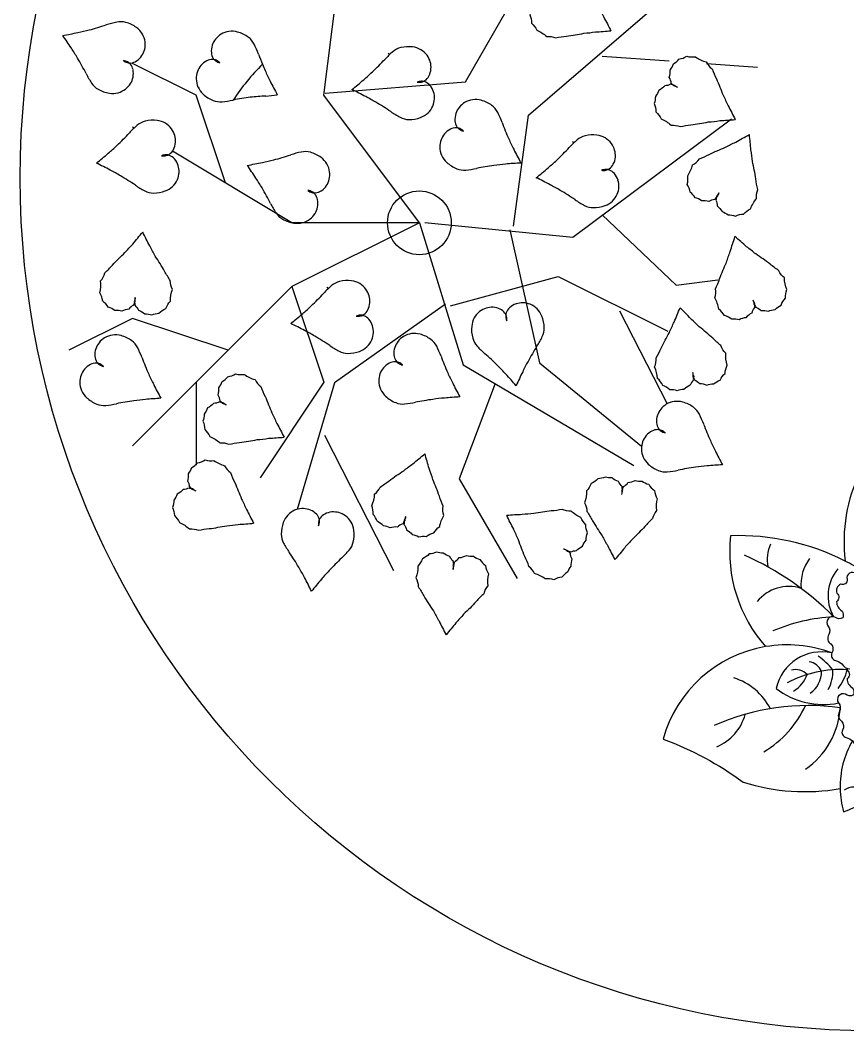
# Model space of a CAD drawing. Extents: x 33 to 1815, y -14679 to 245.
# Drawn here: x 43.375 to 44.102, y 3.709 to 4.596 of the extents above; entities that cross this region are included whole.
import ezdxf

# ---------------------------------------------------------------- set-up
doc = ezdxf.new("R2010")
doc.units = 0
doc.header["$MEASUREMENT"] = 0
doc.layers.add('PORTA', color=3, linetype='CONTINUOUS')

msp = doc.modelspace()

# ---------------------------------------------------------------- linework, layer by layer
at = {"layer": 'PORTA', "color": 1}
for p, q in [((43.64189, 4.5302), (43.66986, 4.75396)), ((43.76636, 4.5419), (43.8352, 4.6623)), ((43.8215, 4.51273), (43.93826, 4.61322)), ((43.69963, 4.56595), (43.69828, 4.56676)), ((43.88636, 4.56459), (43.94503, 4.56041)), ((43.53001, 4.5302), (43.47407, 4.55817)), ((43.97779, 4.55807), (44.02258, 4.55487)), ((43.64312, 4.53218), (43.76636, 4.5419)), ((43.55565, 4.45329), (43.53001, 4.5302)), ((43.59093, 4.52957), (43.60106, 4.53072)), ((43.7258, 4.41832), (43.64189, 4.5302)), ((43.80853, 4.41548), (43.8215, 4.51273)), ((43.86042, 4.40575), (43.99988, 4.50949)), ((43.47542, 4.50142), (43.47407, 4.50223)), ((43.86148, 4.48859), (43.86013, 4.4894)), ((43.61392, 4.41832), (43.50909, 4.48122)), ((43.7258, 4.41832), (43.61392, 4.41832)), ((43.7258, 4.41832), (43.61392, 4.36238)), ((43.7258, 4.41832), (43.76421, 4.29373)), ((43.73069, 4.41872), (43.86042, 4.40575)), ((43.88636, 4.4252), (43.95123, 4.36361)), ((43.80528, 4.41223), (43.83123, 4.29553)), ((43.75303, 4.34533), (43.84769, 4.37113)), ((43.84769, 4.37113), (43.94391, 4.32329)), ((43.95123, 4.36361), (43.98783, 4.36833)), ((43.61392, 4.36238), (43.47407, 4.22253)), ((43.61392, 4.36238), (43.64189, 4.27847)), ((43.64602, 4.3607), (43.64468, 4.36151)), ((43.74878, 4.34706), (43.65131, 4.27784)), ((43.90159, 4.34105), (43.94321, 4.25946)), ((43.47407, 4.33441), (43.41813, 4.30644)), ((43.55798, 4.30644), (43.47407, 4.33441)), ((43.76421, 4.29373), (43.91395, 4.20548)), ((43.83123, 4.29553), (43.92083, 4.22226)), ((43.53001, 4.27847), (43.53001, 4.20565)), ((43.64189, 4.27847), (43.58595, 4.19456)), ((43.65131, 4.27784), (43.61857, 4.16682)), ((43.79221, 4.27737), (43.76063, 4.19368)), ((43.64252, 4.23191), (43.70311, 4.11314)), ((43.76063, 4.19368), (43.81162, 4.10606))]:
    msp.add_line(p, q, dxfattribs=at)
for points in [[(43.84352, 4.6148, 0.08274), (43.83991, 4.61641, 0.10469), (43.83771, 4.61866, 0.121507), (43.83601, 4.62372, 0.098472), (43.83674, 4.63024, 0.092043), (43.83963, 4.63562, 0.086888), (43.84449, 4.63989, 0.104288), (43.8514, 4.64233, 0.099942), (43.85902, 4.64182, 0.091468), (43.86841, 4.6373, 0.12043), (43.87354, 4.6312, 0.025962), (43.87734, 4.62242, -0.015994), (43.88322, 4.60804, -0.011155), (43.88759, 4.59883, -0.008387), (43.89387, 4.58681)], [(43.84352, 4.6148, -0.08274), (43.84024, 4.61701, -0.10469), (43.83718, 4.61769, -0.121507), (43.83198, 4.61647, -0.098472), (43.82683, 4.6124, -0.092043), (43.82378, 4.6071, -0.086888), (43.82272, 4.60073, -0.104288), (43.82429, 4.59357, -0.099942), (43.82875, 4.58737, -0.091468), (43.83755, 4.58178, -0.12043), (43.84543, 4.58064, -0.025962), (43.8549, 4.58205, 0.015994), (43.87022, 4.58464, 0.011155), (43.88035, 4.5858, 0.008387), (43.89387, 4.58681)], [(43.95268, 4.53696, 0.08274), (43.94907, 4.53858, 0.10469), (43.94687, 4.54082, 0.121507), (43.94516, 4.54588, 0.098472), (43.9459, 4.5524, 0.092043), (43.94879, 4.55778, 0.086888), (43.95365, 4.56205, 0.104288), (43.96055, 4.56449, 0.099942), (43.96817, 4.56398, 0.091468), (43.97757, 4.55946, 0.12043), (43.9827, 4.55337, 0.025962), (43.9865, 4.54458, -0.015994), (43.99238, 4.5302, -0.011155), (43.99675, 4.52099, -0.008387), (44.00303, 4.50897)], [(43.95268, 4.53696, -0.08274), (43.9494, 4.53917, -0.10469), (43.94633, 4.53985, -0.121507), (43.94113, 4.53863, -0.098472), (43.93599, 4.53456, -0.092043), (43.93294, 4.52927, -0.086888), (43.93188, 4.52289, -0.104288), (43.93345, 4.51573, -0.099942), (43.93791, 4.50953, -0.091468), (43.94671, 4.50394, -0.12043), (43.95459, 4.5028, -0.025962), (43.96406, 4.50421, 0.015994), (43.97938, 4.50681, 0.011155), (43.98951, 4.50796, 0.008387), (44.00303, 4.50897)], [(43.98865, 4.44474, 0.08274), (43.98712, 4.4411, 0.10469), (43.98493, 4.43885, 0.121507), (43.97991, 4.43702, 0.098472), (43.97337, 4.43761, 0.092043), (43.96793, 4.44037, 0.086888), (43.96355, 4.44513, 0.104288), (43.96094, 4.45198, 0.099942), (43.96128, 4.4596, 0.091468), (43.96558, 4.4691, 0.12043), (43.97155, 4.47437, 0.025962), (43.98025, 4.47838, -0.015994), (43.99448, 4.48459, -0.011155), (44.00359, 4.48917, -0.008387), (44.01546, 4.49573)], [(43.98865, 4.44474, -0.08274), (43.98652, 4.44141, -0.10469), (43.98591, 4.43833, -0.121507), (43.98725, 4.43316, -0.098472), (43.99144, 4.42811, -0.092043), (43.9968, 4.42519, -0.086888), (44.0032, 4.42428, -0.104288), (44.01032, 4.42601, -0.099942), (44.01641, 4.43061, -0.091468), (44.0218, 4.43954, -0.12043), (44.02276, 4.44745, -0.025962), (44.02113, 4.45688, 0.015994), (44.01818, 4.47213, 0.011155), (44.01679, 4.48224, 0.008387), (44.01546, 4.49573)], [(43.47627, 4.35287, 0.08274), (43.47614, 4.34892, 0.10469), (43.47491, 4.34603, 0.121507), (43.47088, 4.34253, 0.098472), (43.46457, 4.34073, 0.092043), (43.45849, 4.34135, 0.086888), (43.4527, 4.34421, 0.104288), (43.44781, 4.34967, 0.099942), (43.44538, 4.35691, 0.091468), (43.44598, 4.36731, 0.12043), (43.44966, 4.37438, 0.025962), (43.45634, 4.38124, -0.015994), (43.46739, 4.39216, -0.011155), (43.47425, 4.3997, -0.008387), (43.48296, 4.41009)], [(43.47627, 4.35287, -0.08274), (43.47547, 4.349, -0.10469), (43.47601, 4.3459, -0.121507), (43.47912, 4.34156, -0.098472), (43.48484, 4.33835, -0.092043), (43.4909, 4.33755, -0.086888), (43.4972, 4.339, -0.104288), (43.50321, 4.34318, -0.099942), (43.50725, 4.34966, -0.091468), (43.50907, 4.35993, -0.12043), (43.50712, 4.36765, -0.025962), (43.50221, 4.37587, 0.015994), (43.49398, 4.38904, 0.011155), (43.48905, 4.39797, 0.008387), (43.48296, 4.41009)], [(44.01859, 4.35076, 0.08274), (44.02, 4.34707, 0.10469), (44.01997, 4.34393, 0.121507), (44.0176, 4.33914, 0.098472), (44.01247, 4.33505, 0.092043), (44.00662, 4.33329, 0.086888), (44.00017, 4.3337, 0.104288), (43.99356, 4.33685, 0.099942), (43.98853, 4.3426, 0.091468), (43.98509, 4.35244, 0.12043), (43.98576, 4.36038, 0.025962), (43.98929, 4.36928, -0.015994), (43.99529, 4.38361, -0.011155), (43.99872, 4.39321, -0.008387), (44.00277, 4.40616)], [(44.01859, 4.35076, -0.08274), (44.01935, 4.34688, -0.10469), (44.02103, 4.34423, -0.121507), (44.02558, 4.34142, -0.098472), (44.03209, 4.34066, -0.092043), (44.03799, 4.34225, -0.086888), (44.04325, 4.34601, -0.104288), (44.0472, 4.35218, -0.099942), (44.04843, 4.35972, -0.091468), (44.04616, 4.36989, -0.12043), (44.04139, 4.37627, -0.025962), (44.03369, 4.38197, 0.015994), (44.02103, 4.39096, 0.011155), (44.01305, 4.39731, 0.008387), (44.00277, 4.40616)], [(43.96552, 4.28723, 0.08274), (43.9666, 4.28342, 0.10469), (43.96629, 4.28029, 0.121507), (43.9635, 4.27573, 0.098472), (43.95803, 4.27212, 0.092043), (43.95205, 4.27088, 0.086888), (43.94566, 4.27186, 0.104288), (43.93935, 4.27559, 0.099942), (43.93485, 4.28176, 0.091468), (43.9323, 4.29187, 0.12043), (43.93368, 4.29972, 0.025962), (43.93797, 4.30827, -0.015994), (43.94523, 4.32201, -0.011155), (43.94949, 4.33127, -0.008387), (43.95467, 4.3438)], [(43.96552, 4.28723, -0.08274), (43.96593, 4.28329, -0.10469), (43.96737, 4.2805, -0.121507), (43.97165, 4.2773, -0.098472), (43.97807, 4.27596, -0.092043), (43.98409, 4.27702, -0.086888), (43.98966, 4.2803, -0.104288), (43.99414, 4.2861, -0.099942), (43.99603, 4.2935, -0.091468), (43.99467, 4.30383, -0.12043), (43.99049, 4.31061, -0.025962), (43.98333, 4.31697, 0.015994), (43.97151, 4.32705, 0.011155), (43.96413, 4.33408, 0.008387), (43.95467, 4.3438)], [(43.55663, 4.2582, 0.08274), (43.55301, 4.25982, 0.10469), (43.55082, 4.26206, 0.121507), (43.54911, 4.26713, 0.098472), (43.54985, 4.27364, 0.092043), (43.55274, 4.27903, 0.086888), (43.55759, 4.28329, 0.104288), (43.5645, 4.28574, 0.099942), (43.57212, 4.28523, 0.091468), (43.58151, 4.2807, 0.12043), (43.58664, 4.27461, 0.025962), (43.59044, 4.26582, -0.015994), (43.59633, 4.25145, -0.011155), (43.60069, 4.24223, -0.008387), (43.60698, 4.23021)], [(43.55663, 4.2582, -0.08274), (43.55334, 4.26041, -0.10469), (43.55028, 4.2611, -0.121507), (43.54508, 4.25988, -0.098472), (43.53993, 4.25581, -0.092043), (43.53689, 4.25051, -0.086888), (43.53583, 4.24413, -0.104288), (43.5374, 4.23698, -0.099942), (43.54185, 4.23078, -0.091468), (43.55065, 4.22519, -0.12043), (43.55854, 4.22405, -0.025962), (43.56801, 4.22546, 0.015994), (43.58332, 4.22805, 0.011155), (43.59345, 4.22921, 0.008387), (43.60698, 4.23021)], [(43.71372, 4.16052, 0.08274), (43.71289, 4.15665, 0.10469), (43.71115, 4.15404, 0.121507), (43.70656, 4.15131, 0.098472), (43.70003, 4.15067, 0.092043), (43.69416, 4.15238, 0.086888), (43.68897, 4.15624, 0.104288), (43.68515, 4.16248, 0.099942), (43.68406, 4.17004, 0.091468), (43.68652, 4.18017, 0.12043), (43.69141, 4.18646, 0.025962), (43.69921, 4.19201, -0.015994), (43.71204, 4.20076, -0.011155), (43.72014, 4.20695, -0.008387), (43.73059, 4.21561)], [(43.71372, 4.16052, -0.08274), (43.71224, 4.15685, -0.10469), (43.71221, 4.15371, -0.121507), (43.71449, 4.14888, -0.098472), (43.71954, 4.1447, -0.092043), (43.72536, 4.14282, -0.086888), (43.73182, 4.14312, -0.104288), (43.73849, 4.14614, -0.099942), (43.74362, 4.1518, -0.091468), (43.74725, 4.16157, -0.12043), (43.74672, 4.16952, -0.025962), (43.74337, 4.17848, 0.015994), (43.73764, 4.19292, 0.011155), (43.73439, 4.20259, 0.008387), (43.73059, 4.21561)], [(43.52994, 4.18268, 0.08274), (43.52633, 4.1843, 0.10469), (43.52413, 4.18654, 0.121507), (43.52242, 4.1916, 0.098472), (43.52316, 4.19812, 0.092043), (43.52605, 4.2035, 0.086888), (43.53091, 4.20777, 0.104288), (43.53781, 4.21021, 0.099942), (43.54543, 4.2097, 0.091468), (43.55483, 4.20518, 0.12043), (43.55996, 4.19909, 0.025962), (43.56376, 4.1903, -0.015994), (43.56964, 4.17592, -0.011155), (43.57401, 4.16671, -0.008387), (43.58029, 4.15469)], [(43.90358, 4.18, -0.08274), (43.90435, 4.18388, -0.10469), (43.90379, 4.18697, -0.121507), (43.90064, 4.19129, -0.098472), (43.8949, 4.19445, -0.092043), (43.88883, 4.1952, -0.086888), (43.88254, 4.19371, -0.104288), (43.87656, 4.18948, -0.099942), (43.87258, 4.18297, -0.091468), (43.87084, 4.17269, -0.12043), (43.87285, 4.16498, -0.025962), (43.87783, 4.1568, 0.015994), (43.88616, 4.14369, 0.011155), (43.89116, 4.1348, 0.008387), (43.89734, 4.12273)], [(43.90358, 4.18, 0.08274), (43.90367, 4.18395, 0.10469), (43.90489, 4.18685, 0.121507), (43.90889, 4.19039, 0.098472), (43.91518, 4.19224, 0.092043), (43.92127, 4.19167, 0.086888), (43.92709, 4.18885, 0.104288), (43.93202, 4.18343, 0.099942), (43.9345, 4.17621, 0.091468), (43.93398, 4.1658, 0.12043), (43.93036, 4.15871, 0.025962), (43.92374, 4.15179, -0.015994), (43.91277, 4.14079, -0.011155), (43.90598, 4.13319, -0.008387), (43.89734, 4.12273)], [(43.52994, 4.18268, -0.08274), (43.52666, 4.18489, -0.10469), (43.52359, 4.18558, -0.121507), (43.51839, 4.18435, -0.098472), (43.51325, 4.18028, -0.092043), (43.5102, 4.17499, -0.086888), (43.50914, 4.16861, -0.104288), (43.51071, 4.16146, -0.099942), (43.51517, 4.15525, -0.091468), (43.52397, 4.14966, -0.12043), (43.53185, 4.14852, -0.025962), (43.54132, 4.14993, 0.015994), (43.55664, 4.15253, 0.011155), (43.56677, 4.15368, 0.008387), (43.58029, 4.15469)], [(43.85231, 4.13252, -0.08274), (43.85555, 4.13024, -0.10469), (43.8586, 4.1295, -0.121507), (43.86382, 4.13062, -0.098472), (43.86905, 4.13458, -0.092043), (43.8722, 4.13982, -0.086888), (43.87338, 4.14617, -0.104288), (43.87195, 4.15336, -0.099942), (43.86762, 4.15964, -0.091468), (43.85893, 4.16541, -0.12043), (43.85107, 4.1667, -0.025962), (43.84158, 4.16548, 0.015994), (43.82621, 4.16319, 0.011155), (43.81606, 4.16223, 0.008387), (43.80252, 4.16149)], [(43.85231, 4.13252, 0.08274), (43.85589, 4.13083, 0.10469), (43.85804, 4.12854, 0.121507), (43.85965, 4.12345, 0.098472), (43.85878, 4.11694, 0.092043), (43.85579, 4.11162, 0.086888), (43.85085, 4.10745, 0.104288), (43.84389, 4.10514, 0.099942), (43.83629, 4.1058, 0.091468), (43.82698, 4.11051, 0.12043), (43.82197, 4.1167, 0.025962), (43.81835, 4.12556, -0.015994), (43.81275, 4.14005, -0.011155), (43.80856, 4.14935, -0.008387), (43.80252, 4.16149)], [(43.75547, 4.11408, -0.08274), (43.75624, 4.11797, -0.10469), (43.75568, 4.12106, -0.121507), (43.75253, 4.12538, -0.098472), (43.74678, 4.12854, -0.092043), (43.74072, 4.12929, -0.086888), (43.73443, 4.12779, -0.104288), (43.72845, 4.12357, -0.099942), (43.72446, 4.11705, -0.091468), (43.72273, 4.10677, -0.12043), (43.72474, 4.09906, -0.025962), (43.72971, 4.09088, 0.015994), (43.73805, 4.07778, 0.011155), (43.74305, 4.06889, 0.008387), (43.74923, 4.05682)], [(43.75547, 4.11408, 0.08274), (43.75556, 4.11804, 0.10469), (43.75677, 4.12094, 0.121507), (43.76078, 4.12448, 0.098472), (43.76707, 4.12633, 0.092043), (43.77315, 4.12575, 0.086888), (43.77897, 4.12293, 0.104288), (43.7839, 4.11752, 0.099942), (43.78639, 4.1103, 0.091468), (43.78587, 4.09989, 0.12043), (43.78225, 4.09279, 0.025962), (43.77562, 4.08588, -0.015994), (43.76466, 4.07487, -0.011155), (43.75786, 4.06727, -0.008387), (43.74923, 4.05682)], [(44.10889, 4.11012, 0.795067), (44.10126, 4.10548, -0.584992), (44.09554, 4.10112, 0.398719), (44.09226, 4.09321, -0.502085), (44.09199, 4.08584, 0.277783), (44.0969, 4.07766, -0.240076), (44.09744, 4.07166, -0.321467), (44.0905, 4.07229, 0.745243), (44.08436, 4.06457, -0.31319), (44.08518, 4.05693, 0.440916), (44.08708, 4.04875, -0.33877), (44.0879, 4.04084, 0.489016), (44.09117, 4.03429, -0.115651), (44.09663, 4.03129, 0.254691), (44.10371, 4.02693, 0.303582)], [(44.10112, 4.02747, 0.077831), (44.10152, 4.02559, -0.502085), (44.10125, 4.01823, 0.277783), (44.10616, 4.01004, -0.240076), (44.1067, 4.00404, -0.321467), (44.09976, 4.00467, 0.745243), (44.09362, 3.99695, -0.31319), (44.09444, 3.98931, 0.440916), (44.09634, 3.98113, -0.33877), (44.09716, 3.97322, 0.489016), (44.10043, 3.96668, -0.115651), (44.10589, 3.96368, 0.254691), (44.11297, 3.95931, 0.303582), (44.12006, 3.96668, -0.602354), (44.12497, 3.96695, -0.345012), (44.12167, 3.96349, -0.004574), (44.11694, 3.95835, 0.479544), (44.11843, 3.95295, -0.438672), (44.12667, 3.94862, 0.471554), (44.13448, 3.95124, -0.333475), (44.14137, 3.95016, 0.333467), (44.14935, 3.95219, 0.101515), (44.15154, 3.9543, -0.162198)]]:
    msp.add_lwpolyline(points, format="xyb", dxfattribs=at)
msp.add_lwpolyline([(44.09506, 3.9218, 0.064121), (44.09809, 3.90153, 0.053651), (44.11602, 3.90992, 0.303165), (44.19281, 3.77197, -0.038186), (44.21649, 3.75494, -0.033284), (44.22759, 3.78455, 0.140139), (44.23925, 3.89609, 0.082613), (44.29848, 3.90093, -0.071634), (44.37084, 3.93458, 0.37075), (44.25363, 4.02343, 0.036515), (44.2546, 4.02447, 0.34294), (44.25569, 4.03429, 0.358678), (44.32043, 4.11033, -0.11702), (44.31664, 4.17107, 0.227088), (44.22237, 4.14261, 0.135454), (44.20063, 4.24895, -0.033284), (44.18697, 4.27747, -0.038186), (44.16488, 4.25842, 0.289083), (44.0995, 4.12153, 0.126781), (43.99893, 4.14364, 0.210808), (44.02961, 4.04637, 0.291137), (43.93973, 3.96521, -0.071634), (44.01003, 3.92745, 0.119338)], format="xyb", close=True, dxfattribs=at)
for centre, radius in [((44.12387, 4.45774), 0.74846), ((43.7258, 4.41832), 0.02797)]:
    msp.add_circle(centre, radius, dxfattribs=at)
for centre, radius, start, end in [((43.47944, 4.50421), 0.09225, 102.07507, 108.02381), ((43.46365, 4.57801), 0.01678, 74.60672, 102.07507), ((43.46048, 4.56649), 0.02873, 53.70189, 74.60672), ((43.34336, 4.98102), 0.40427, 279.88005, 281.8022), ((43.3793, 4.80903), 0.22857, 281.8022, 284.35863), ((43.37575, 4.82288), 0.24287, 284.35863, 288.02381), ((43.46607, 4.5741), 0.01929, 30.87273, 53.70189), ((43.56092, 4.56865), 0.01775, 97.56999, 121.38491), ((43.56112, 4.56712), 0.01929, 74.74083, 97.56999), ((43.55864, 4.55801), 0.02873, 53.836, 74.74083), ((43.08214, 4.35005), 0.40427, 33.21917, 35.14132), ((43.46739, 4.57489), 0.01775, 7.05781, 30.87273), ((43.4664, 4.57477), 0.01874, 347.19451, 7.05781), ((43.55987, 4.56906), 0.01673, 141.24821, 162.28358), ((43.56144, 4.5678), 0.01874, 121.38491, 141.24821), ((43.56569, 4.56767), 0.01678, 26.36765, 53.836), ((43.22913, 4.44631), 0.22857, 30.66274, 33.21917), ((43.46836, 4.57432), 0.01673, 326.15914, 347.19451), ((43.55995, 4.56903), 0.01682, 162.28358, 184.77927), ((43.55431, 4.56856), 0.01116, 184.77927, 212.49083), ((43.49807, 4.53415), 0.09225, 20.41891, 26.36765), ((43.76297, 4.49888), 0.09225, 131.08631, 137.03505), ((43.71337, 4.55577), 0.01678, 103.61796, 131.08631), ((43.71619, 4.54415), 0.02873, 82.71313, 103.61796), ((43.71738, 4.55351), 0.01929, 59.88397, 82.71313), ((43.71816, 4.55485), 0.01775, 36.06904, 59.88397), ((43.21683, 4.43901), 0.24287, 26.99755, 30.66274), ((43.46426, 4.54879), 0.01204, 62.97552, 81.89492), ((43.47318, 4.57034), 0.01204, 233.12645, 252.04585), ((43.4718, 4.5661), 0.00758, 252.04585, 275.95189), ((43.46628, 4.55276), 0.00758, 39.06948, 62.97552), ((43.47143, 4.56965), 0.01116, 275.95189, 303.66346), ((43.46829, 4.57437), 0.01682, 303.66346, 326.15914), ((43.54682, 4.54541), 0.01682, 117.08481, 139.5805), ((43.54424, 4.55045), 0.01116, 89.37325, 117.08481), ((43.54428, 4.55402), 0.00758, 65.46721, 89.37325), ((43.55129, 4.56664), 0.00758, 212.49083, 236.39687), ((43.55376, 4.57035), 0.01204, 236.39687, 255.31628), ((43.54243, 4.54997), 0.01204, 46.5478, 65.46721), ((43.81213, 4.65106), 0.24287, 200.41891, 202.67301), ((43.51774, 4.72728), 0.24287, 313.36987, 317.03505), ((43.71735, 4.55426), 0.01874, 16.20574, 36.06904), ((43.71928, 4.55482), 0.01673, 355.17038, 16.20574), ((43.46351, 4.55051), 0.01116, 11.35791, 39.06948), ((43.45796, 4.54939), 0.01682, 348.86222, 11.35791), ((43.54865, 4.5448), 0.01874, 160.61586, 180.47916), ((43.54675, 4.54546), 0.01673, 139.5805, 160.61586), ((43.7258, 4.41832), 0.19579, 134.71979, 146.63479), ((43.81213, 4.65106), 0.24287, 202.67301, 204.08409), ((43.79907, 4.64523), 0.22857, 204.08409, 206.64052), ((43.52756, 4.71688), 0.22857, 310.81344, 313.36987), ((43.7192, 4.55483), 0.01682, 332.67469, 355.17038), ((43.51542, 4.59114), 0.09225, 206.99755, 212.9463), ((43.45209, 4.55009), 0.01678, 212.9463, 240.41465), ((43.45804, 4.54938), 0.01673, 327.82686, 348.86222), ((43.54765, 4.54479), 0.01775, 180.47916, 204.29409), ((43.95612, 4.72401), 0.40427, 206.64052, 208.56267), ((43.41273, 4.84986), 0.40427, 308.89129, 310.81344), ((43.72807, 4.5305), 0.01204, 91.98675, 110.90616), ((43.72542, 4.55367), 0.01204, 262.13768, 281.05709), ((43.72792, 4.53496), 0.00758, 68.08071, 91.98675), ((43.72628, 4.5493), 0.00758, 281.05709, 304.96313), ((43.72423, 4.55223), 0.01116, 304.96313, 332.67469), ((43.72659, 4.53164), 0.01116, 40.36915, 68.08071), ((43.45799, 4.56049), 0.02873, 240.41465, 261.31947), ((43.45657, 4.55116), 0.01929, 261.31947, 284.14864), ((43.45695, 4.54966), 0.01775, 284.14864, 307.96356), ((43.45634, 4.55045), 0.01874, 307.96356, 327.82686), ((43.54906, 4.54542), 0.01929, 204.29409, 227.12325), ((43.49029, 4.17138), 0.40427, 62.2304, 64.15255), ((43.72227, 4.52797), 0.01682, 17.87346, 40.36915), ((43.72235, 4.528), 0.01673, 356.83809, 17.87346), ((43.55548, 4.55234), 0.02873, 227.12325, 248.02807), ((43.55101, 4.54125), 0.01678, 248.02807, 275.49642), ((43.54378, 4.61638), 0.09225, 275.49642, 281.44517), ((43.61028, 4.28793), 0.24287, 101.39898, 101.44517), ((43.61028, 4.28793), 0.24287, 97.77998, 101.39898), ((43.61421, 4.12597), 0.40427, 93.30141, 95.22356), ((43.57215, 4.32685), 0.22857, 59.67397, 62.2304), ((43.56493, 4.3145), 0.24287, 56.00879, 59.67397), ((43.72034, 4.52811), 0.01874, 336.97479, 356.83809), ((43.77529, 4.50788), 0.01874, 121.38491, 141.24821), ((43.77477, 4.50873), 0.01775, 97.56999, 121.38491), ((43.77497, 4.5072), 0.01929, 74.74083, 97.56999), ((43.77249, 4.49809), 0.02873, 53.836, 74.74083), ((43.75228, 4.59235), 0.09225, 236.00879, 241.95753), ((43.7202, 4.52885), 0.01929, 290.33071, 313.15987), ((43.72126, 4.52772), 0.01775, 313.15987, 336.97479), ((43.7738, 4.50911), 0.01682, 162.28358, 184.77927), ((43.77372, 4.50913), 0.01673, 141.24821, 162.28358), ((43.77954, 4.50774), 0.01678, 26.36765, 53.836), ((43.71193, 4.47422), 0.09225, 20.41891, 26.36765), ((43.48916, 4.49124), 0.01678, 103.61796, 131.08631), ((43.49197, 4.47962), 0.02873, 82.71313, 103.61796), ((43.49317, 4.48899), 0.01929, 59.88397, 82.71313), ((43.49395, 4.49032), 0.01775, 36.06904, 59.88397), ((43.7168, 4.52574), 0.01678, 241.95753, 269.42588), ((43.71692, 4.5377), 0.02873, 269.42588, 290.33071), ((43.76816, 4.50864), 0.01116, 184.77927, 212.49083), ((44.02598, 4.59114), 0.24287, 200.41891, 204.08409), ((43.29353, 4.66276), 0.24287, 313.36987, 317.03505), ((43.53876, 4.43436), 0.09225, 131.08631, 137.03505), ((43.49314, 4.48974), 0.01874, 16.20574, 36.06904), ((43.7606, 4.48554), 0.01673, 139.5805, 160.61586), ((43.76067, 4.48549), 0.01682, 117.08481, 139.5805), ((43.75809, 4.49053), 0.01116, 89.37325, 117.08481), ((43.75813, 4.4941), 0.00758, 65.46721, 89.37325), ((43.76514, 4.50672), 0.00758, 212.49083, 236.39687), ((43.76761, 4.51043), 0.01204, 236.39687, 255.31628), ((43.75628, 4.49005), 0.01204, 46.5478, 65.46721), ((43.49499, 4.4903), 0.01682, 332.67469, 355.17038), ((43.49507, 4.4903), 0.01673, 355.17038, 16.20574), ((43.7625, 4.48487), 0.01874, 160.61586, 180.47916), ((44.01293, 4.5853), 0.22857, 204.08409, 206.64052), ((43.92482, 4.42153), 0.09225, 131.08631, 137.03505), ((43.87522, 4.47841), 0.01678, 103.61796, 131.08631), ((43.87803, 4.46679), 0.02873, 82.71313, 103.61796), ((43.87923, 4.47616), 0.01929, 59.88397, 82.71313), ((43.88001, 4.47749), 0.01775, 36.06904, 59.88397), ((43.8792, 4.4769), 0.01874, 16.20574, 36.06904), ((43.18851, 4.78534), 0.40427, 308.89129, 310.81344), ((43.30335, 4.65236), 0.22857, 310.81344, 313.36987), ((43.50207, 4.48478), 0.00758, 281.05709, 304.96313), ((43.50002, 4.48771), 0.01116, 304.96313, 332.67469), ((43.64143, 4.39021), 0.09225, 102.07507, 108.02381), ((43.62564, 4.46401), 0.01678, 74.60672, 102.07507), ((43.62246, 4.45248), 0.02873, 53.70189, 74.60672), ((43.76151, 4.48486), 0.01775, 180.47916, 204.29409), ((44.16998, 4.66409), 0.40427, 206.64052, 208.56267), ((43.67959, 4.64992), 0.24287, 313.36987, 317.03505), ((43.88113, 4.47747), 0.01673, 355.17038, 16.20574), ((43.26608, 4.10686), 0.40427, 62.2304, 64.15255), ((43.50386, 4.46598), 0.01204, 91.98675, 110.90616), ((43.50121, 4.48915), 0.01204, 262.13768, 281.05709), ((43.50371, 4.47043), 0.00758, 68.08071, 91.98675), ((43.50237, 4.46712), 0.01116, 40.36915, 68.08071), ((43.49806, 4.46345), 0.01682, 17.87346, 40.36915), ((43.50535, 4.86701), 0.40427, 279.88005, 281.8022), ((43.54128, 4.69502), 0.22857, 281.8022, 284.35863), ((43.53774, 4.70888), 0.24287, 284.35863, 288.02381), ((43.62805, 4.46009), 0.01929, 30.87273, 53.70189), ((43.62938, 4.46088), 0.01775, 7.05781, 30.87273), ((43.76291, 4.4855), 0.01929, 204.29409, 227.12325), ((43.76934, 4.49242), 0.02873, 227.12325, 248.02807), ((43.82219, 4.24217), 0.22857, 95.22356, 97.77998), ((43.83819, 4.0672), 0.40427, 93.30141, 95.22356), ((43.68941, 4.63953), 0.22857, 310.81344, 313.36987), ((43.88608, 4.47487), 0.01116, 304.96313, 332.67469), ((43.88105, 4.47747), 0.01682, 332.67469, 355.17038), ((43.34794, 4.26233), 0.22857, 59.67397, 62.2304), ((43.49613, 4.46359), 0.01874, 336.97479, 356.83809), ((43.49814, 4.46348), 0.01673, 356.83809, 17.87346), ((43.24413, 4.23604), 0.40427, 33.21917, 35.14132), ((43.62839, 4.46076), 0.01874, 347.19451, 7.05781), ((43.76486, 4.48133), 0.01678, 248.02807, 275.49642), ((43.75763, 4.55645), 0.09225, 275.49642, 281.44517), ((43.82413, 4.228), 0.24287, 97.77998, 101.44517), ((43.57457, 4.77251), 0.40427, 308.89129, 310.81344), ((43.88992, 4.45315), 0.01204, 91.98675, 110.90616), ((43.88727, 4.47632), 0.01204, 262.13768, 281.05709), ((43.88977, 4.4576), 0.00758, 68.08071, 91.98675), ((43.88813, 4.47194), 0.00758, 281.05709, 304.96313), ((43.88843, 4.45429), 0.01116, 40.36915, 68.08071), ((43.88412, 4.45062), 0.01682, 17.87346, 40.36915), ((43.34072, 4.24998), 0.24287, 56.00879, 59.67397), ((43.49705, 4.4632), 0.01775, 313.15987, 336.97479), ((43.39112, 4.3323), 0.22857, 30.66274, 33.21917), ((43.63035, 4.46031), 0.01673, 326.15914, 347.19451), ((43.65214, 4.09403), 0.40427, 62.2304, 64.15255), ((43.8842, 4.45065), 0.01673, 356.83809, 17.87346), ((43.52807, 4.52783), 0.09225, 236.00879, 241.95753), ((43.49259, 4.46122), 0.01678, 241.95753, 269.42588), ((43.49271, 4.47318), 0.02873, 269.42588, 290.33071), ((43.49599, 4.46432), 0.01929, 290.33071, 313.15987), ((43.37882, 4.32501), 0.24287, 26.99755, 30.66274), ((43.63516, 4.45633), 0.01204, 233.12645, 252.04585), ((43.62624, 4.43479), 0.01204, 62.97552, 81.89492), ((43.63379, 4.45209), 0.00758, 252.04585, 275.95189), ((43.62827, 4.43876), 0.00758, 39.06948, 62.97552), ((43.62549, 4.4365), 0.01116, 11.35791, 39.06948), ((43.63342, 4.45565), 0.01116, 275.95189, 303.66346), ((43.63028, 4.46036), 0.01682, 303.66346, 326.15914), ((43.734, 4.24949), 0.22857, 59.67397, 62.2304), ((43.72678, 4.23715), 0.24287, 56.00879, 59.67397), ((43.88311, 4.45037), 0.01775, 313.15987, 336.97479), ((43.88219, 4.45076), 0.01874, 336.97479, 356.83809), ((43.67741, 4.47713), 0.09225, 206.99755, 212.9463), ((43.61994, 4.43539), 0.01682, 348.86222, 11.35791), ((43.91413, 4.515), 0.09225, 236.00879, 241.95753), ((43.88205, 4.45149), 0.01929, 290.33071, 313.15987), ((43.61408, 4.43609), 0.01678, 212.9463, 240.41465), ((43.61832, 4.43644), 0.01874, 307.96356, 327.82686), ((43.62002, 4.43537), 0.01673, 327.82686, 348.86222), ((43.87865, 4.44839), 0.01678, 241.95753, 269.42588), ((43.87877, 4.46034), 0.02873, 269.42588, 290.33071), ((43.61998, 4.44649), 0.02873, 240.41465, 261.31947), ((43.61856, 4.43715), 0.01929, 261.31947, 284.14864), ((43.61893, 4.43566), 0.01775, 284.14864, 307.96356), ((43.65977, 4.35052), 0.01678, 103.61796, 131.08631), ((43.66258, 4.3389), 0.02873, 82.71313, 103.61796), ((43.66378, 4.34826), 0.01929, 59.88397, 82.71313), ((43.66455, 4.3496), 0.01775, 36.06904, 59.88397), ((43.46414, 4.52203), 0.24287, 313.36987, 317.03505), ((43.70936, 4.29363), 0.09225, 131.08631, 137.03505), ((43.66375, 4.34901), 0.01874, 16.20574, 36.06904), ((43.47396, 4.51164), 0.22857, 310.81344, 313.36987), ((43.6656, 4.34958), 0.01682, 332.67469, 355.17038), ((43.66568, 4.34957), 0.01673, 355.17038, 16.20574), ((43.81627, 4.33127), 0.01682, 109.58973, 132.08542), ((43.81625, 4.33135), 0.01673, 88.55437, 109.58973), ((43.81619, 4.32934), 0.01874, 68.69107, 88.55437), ((43.81656, 4.33027), 0.01775, 44.87615, 68.69107), ((43.35912, 4.64461), 0.40427, 308.89129, 310.81344), ((43.67447, 4.32525), 0.01204, 91.98675, 110.90616), ((43.67182, 4.34843), 0.01204, 262.13768, 281.05709), ((43.67431, 4.32971), 0.00758, 68.08071, 91.98675), ((43.67267, 4.34405), 0.00758, 281.05709, 304.96313), ((43.67063, 4.34698), 0.01116, 304.96313, 332.67469), ((43.67298, 4.32639), 0.01116, 40.36915, 68.08071), ((43.78954, 4.32635), 0.01775, 127.78532, 151.60024), ((43.79015, 4.32557), 0.01874, 107.92202, 127.78532), ((43.78953, 4.32748), 0.01673, 86.88666, 107.92202), ((43.78952, 4.3274), 0.01682, 64.39097, 86.88666), ((43.79197, 4.3325), 0.01116, 36.6794, 64.39097), ((43.79484, 4.33464), 0.00758, 12.77336, 36.6794), ((43.80912, 4.33671), 0.00758, 159.79699, 183.70303), ((43.81248, 4.33547), 0.01116, 132.08542, 159.79699), ((43.81546, 4.32918), 0.01929, 22.04698, 44.87615), ((43.43669, 3.96613), 0.40427, 62.2304, 64.15255), ((43.66867, 4.32273), 0.01682, 17.87346, 40.36915), ((43.66875, 4.32275), 0.01673, 356.83809, 17.87346), ((43.7909, 4.32562), 0.01929, 151.60024, 174.42941), ((43.81357, 4.33699), 0.01204, 183.70303, 202.62243), ((43.79049, 4.33365), 0.01204, 353.85396, 12.77336), ((43.80671, 4.32563), 0.02873, 1.14216, 22.04698), ((43.45873, 4.30223), 0.01775, 97.56999, 121.38491), ((43.45894, 4.3007), 0.01929, 74.74083, 97.56999), ((43.45645, 4.29159), 0.02873, 53.836, 74.74083), ((43.51855, 4.1216), 0.22857, 59.67397, 62.2304), ((43.51133, 4.10926), 0.24287, 56.00879, 59.67397), ((43.66674, 4.32286), 0.01874, 336.97479, 356.83809), ((43.72116, 4.30348), 0.01775, 97.56999, 121.38491), ((43.72137, 4.30195), 0.01929, 74.74083, 97.56999), ((43.71888, 4.29284), 0.02873, 53.836, 74.74083), ((43.80029, 4.3247), 0.02873, 174.42941, 195.33423), ((43.81867, 4.32587), 0.01678, 333.67381, 1.14216), ((43.45768, 4.30264), 0.01673, 141.24821, 162.28358), ((43.45925, 4.30138), 0.01874, 121.38491, 141.24821), ((43.46351, 4.30125), 0.01678, 26.36765, 53.836), ((43.69868, 4.38711), 0.09225, 236.00879, 241.95753), ((43.66765, 4.32247), 0.01775, 313.15987, 336.97479), ((43.72011, 4.30389), 0.01673, 141.24821, 162.28358), ((43.72168, 4.30263), 0.01874, 121.38491, 141.24821), ((43.72594, 4.30249), 0.01678, 26.36765, 53.836), ((43.78876, 4.32154), 0.01678, 195.33423, 222.80258), ((43.84413, 4.37282), 0.09225, 222.80258, 228.75132), ((44.03436, 4.1804), 0.24287, 147.72507, 151.39025), ((43.75102, 4.35934), 0.09225, 327.72507, 333.67381), ((43.45776, 4.30262), 0.01682, 162.28358, 184.77927), ((43.45212, 4.30214), 0.01116, 184.77927, 212.49083), ((43.39589, 4.26773), 0.09225, 20.41891, 26.36765), ((43.6632, 4.3205), 0.01678, 241.95753, 269.42588), ((43.66332, 4.33245), 0.02873, 269.42588, 290.33071), ((43.6666, 4.3236), 0.01929, 290.33071, 313.15987), ((43.72019, 4.30386), 0.01682, 162.28358, 184.77927), ((43.71455, 4.30339), 0.01116, 184.77927, 212.49083), ((43.65832, 4.26897), 0.09225, 20.41891, 26.36765), ((43.97238, 4.38589), 0.24287, 200.41891, 204.08409), ((43.62318, 4.12087), 0.24287, 45.08614, 48.75132), ((43.44463, 4.27899), 0.01682, 117.08481, 139.5805), ((43.44205, 4.28403), 0.01116, 89.37325, 117.08481), ((43.44209, 4.28761), 0.00758, 65.46721, 89.37325), ((43.44911, 4.30022), 0.00758, 212.49083, 236.39687), ((43.45157, 4.30394), 0.01204, 236.39687, 255.31628), ((43.44024, 4.28355), 0.01204, 46.5478, 65.46721), ((43.70995, 4.38464), 0.24287, 200.41891, 204.08409), ((43.70706, 4.28024), 0.01682, 117.08481, 139.5805), ((43.70448, 4.28528), 0.01116, 89.37325, 117.08481), ((43.70452, 4.28885), 0.00758, 65.46721, 89.37325), ((43.71154, 4.30147), 0.00758, 212.49083, 236.39687), ((43.714, 4.30518), 0.01204, 236.39687, 255.31628), ((43.70267, 4.2848), 0.01204, 46.5478, 65.46721), ((43.63328, 4.13099), 0.22857, 42.52971, 45.08614), ((44.02181, 4.18724), 0.22857, 151.39025, 153.94668), ((43.44646, 4.27838), 0.01874, 160.61586, 180.47916), ((43.44457, 4.27905), 0.01673, 139.5805, 160.61586), ((43.69689, 4.37881), 0.22857, 204.08409, 206.64052), ((43.7089, 4.27962), 0.01874, 160.61586, 180.47916), ((43.707, 4.28029), 0.01673, 139.5805, 160.61586), ((43.95932, 4.38005), 0.22857, 204.08409, 206.64052), ((43.5038, 4.01222), 0.40427, 40.60756, 42.52971), ((44.17965, 4.11007), 0.40427, 153.94668, 155.86883), ((43.44547, 4.27837), 0.01775, 180.47916, 204.29409), ((43.85394, 4.45759), 0.40427, 206.64052, 208.56267), ((43.7079, 4.27962), 0.01775, 180.47916, 204.29409), ((44.11637, 4.45884), 0.40427, 206.64052, 208.56267), ((43.44688, 4.27901), 0.01929, 204.29409, 227.12325), ((43.70931, 4.28025), 0.01929, 204.29409, 227.12325), ((43.71573, 4.28717), 0.02873, 227.12325, 248.02807), ((43.4533, 4.28592), 0.02873, 227.12325, 248.02807), ((43.44883, 4.27484), 0.01678, 248.02807, 275.49642), ((43.4416, 4.34996), 0.09225, 275.49642, 281.44517), ((43.50809, 4.02151), 0.24287, 97.77998, 101.44517), ((43.50616, 4.03568), 0.22857, 95.22356, 97.77998), ((43.52215, 3.8607), 0.40427, 93.30141, 95.22356), ((43.71126, 4.27608), 0.01678, 248.02807, 275.49642), ((43.70403, 4.3512), 0.09225, 275.49642, 281.44517), ((43.77053, 4.02275), 0.24287, 97.77998, 101.44517), ((43.76859, 4.03692), 0.22857, 95.22356, 97.77998), ((43.78459, 3.86195), 0.40427, 93.30141, 95.22356), ((43.95223, 4.24303), 0.01874, 121.38491, 141.24821), ((43.95171, 4.24388), 0.01775, 97.56999, 121.38491), ((43.95192, 4.24235), 0.01929, 74.74083, 97.56999), ((43.94943, 4.23324), 0.02873, 53.836, 74.74083), ((43.95074, 4.24426), 0.01682, 162.28358, 184.77927), ((43.95066, 4.24429), 0.01673, 141.24821, 162.28358), ((43.95649, 4.2429), 0.01678, 26.36765, 53.836), ((43.88887, 4.20938), 0.09225, 20.41891, 26.36765), ((43.9451, 4.24379), 0.01116, 184.77927, 212.49083), ((44.20292, 4.32629), 0.24287, 200.41891, 204.08409), ((43.93755, 4.2207), 0.01673, 139.5805, 160.61586), ((43.93761, 4.22064), 0.01682, 117.08481, 139.5805), ((43.93503, 4.22568), 0.01116, 89.37325, 117.08481), ((43.93507, 4.22926), 0.00758, 65.46721, 89.37325), ((43.94208, 4.24187), 0.00758, 212.49083, 236.39687), ((43.94455, 4.24559), 0.01204, 236.39687, 255.31628), ((43.93322, 4.2252), 0.01204, 46.5478, 65.46721), ((43.93944, 4.22003), 0.01874, 160.61586, 180.47916), ((44.18987, 4.32046), 0.22857, 204.08409, 206.64052), ((43.93845, 4.22002), 0.01775, 180.47916, 204.29409), ((43.93985, 4.22065), 0.01929, 204.29409, 227.12325), ((44.34692, 4.39924), 0.40427, 206.64052, 208.56267), ((43.94628, 4.22757), 0.02873, 227.12325, 248.02807), ((44.00107, 3.96316), 0.24287, 97.77998, 101.44517), ((43.99914, 3.97733), 0.22857, 95.22356, 97.77998), ((44.01513, 3.80235), 0.40427, 93.30141, 95.22356), ((43.9418, 4.21648), 0.01678, 248.02807, 275.49642), ((43.93458, 4.29161), 0.09225, 275.49642, 281.44517), ((43.62448, 4.14867), 0.01929, 137.1381, 159.96727), ((43.62334, 4.14972), 0.01775, 113.32318, 137.1381), ((43.62374, 4.1488), 0.01874, 93.45988, 113.32318), ((43.62362, 4.15081), 0.01673, 72.42452, 93.45988), ((43.62359, 4.15073), 0.01682, 49.92883, 72.42452), ((43.62724, 4.15506), 0.01116, 22.21726, 49.92883), ((43.63055, 4.15642), 0.00758, 358.31122, 22.21726), ((43.64784, 4.15282), 0.01116, 117.62328, 145.33485), ((43.65046, 4.1478), 0.01682, 95.12759, 117.62328), ((43.65045, 4.14788), 0.01673, 74.09223, 95.12759), ((43.6499, 4.14595), 0.01874, 54.22893, 74.09223), ((43.65048, 4.14676), 0.01775, 30.41401, 54.22893), ((43.63334, 4.14543), 0.02873, 159.96727, 180.87209), ((43.64927, 4.15402), 0.01204, 169.24089, 188.16029), ((43.62609, 4.15655), 0.01204, 339.39182, 358.31122), ((43.6449, 4.15485), 0.00758, 145.33485, 169.24089), ((43.64915, 4.14598), 0.01929, 7.58484, 30.41401), ((43.62139, 4.14525), 0.01678, 180.87209, 208.34044), ((43.6398, 4.14473), 0.02873, 346.68002, 7.58484), ((43.68781, 4.18108), 0.09225, 208.34044, 214.28918), ((43.65143, 4.14198), 0.01678, 319.21167, 346.68002), ((44.06344, 4.12273), 0.03242, 155.27061, 191.10723), ((43.41094, 3.99229), 0.24287, 30.624, 34.28918), ((43.82396, 3.94724), 0.24287, 133.26293, 136.92811), ((43.59429, 4.19128), 0.09225, 313.26293, 319.21167), ((43.90848, 3.89471), 0.25367, 44.53069, 66.08723), ((44.09901, 4.10094), 0.03831, 143.29792, 185.12136), ((43.42325, 3.99957), 0.22857, 28.06757, 30.624), ((44.00633, 3.93745), 0.20632, 58.50475, 63.15437), ((43.26821, 3.9169), 0.40427, 26.14542, 28.06757), ((43.81351, 3.95701), 0.22857, 136.92811, 139.48454), ((44.12149, 4.09087), 0.03699, 139.89333, 209.58781), ((43.94709, 3.84286), 0.40427, 139.48454, 141.40669), ((44.05001, 4.06386), 0.03537, 72.15337, 141.40095), ((44.09881, 3.91092), 0.16196, 93.36131, 112.84737), ((44.04846, 3.93514), 0.11281, 69.53714, 99.61724), ((44.07906, 4.00064), 0.04117, 77.59278, 167.38404), ((44.04566, 3.99285), 0.05429, 37.73912, 56.2778), ((44.09533, 3.92711), 0.0992, 86.52189, 118.11812), ((44.05567, 4.01088), 0.01535, 46.21929, 102.27411), ((44.06534, 4.0184), 0.01493, 25.86145, 80.02451), ((43.98498, 3.96641), 0.0552, 27.53804, 72.34643), ((44.03823, 4.03276), 0.03006, 302.35486, 338.9452), ((44.05572, 4.02446), 0.02307, 304.48942, 1.13113), ((44.06076, 4.02357), 0.02794, 328.22912, 5.15421), ((44.05919, 4.03673), 0.04347, 321.55527, 345.87392), ((44.08034, 4.06409), 0.06845, 232.72892, 281.19037), ((44.06741, 3.79102), 0.20369, 82.14198, 114.03624), ((43.9823, 4.0322), 0.09053, 300.50292, 335.51714), ((44.02429, 3.99733), 0.07111, 304.57366, 356.34494), ((43.96959, 3.99884), 0.04388, 293.25746, 344.31618), ((44.17525, 3.92341), 0.08021, 149.86474, 181.15086), ((44.10815, 3.905), 0.01823, 92.72388, 121.74618)]:
    msp.add_arc(centre, radius, start, end, dxfattribs=at)

doc.saveas('drawing.dxf')
